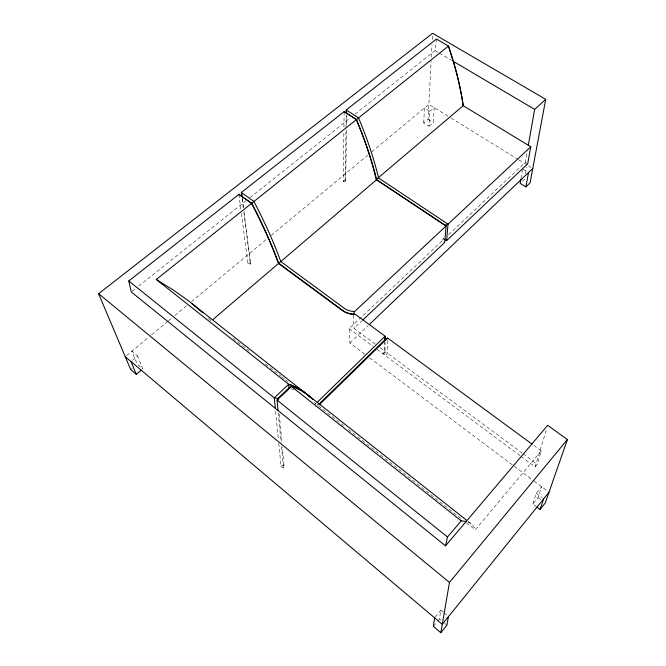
<?xml version="1.0" encoding="UTF-8"?>
<svg xmlns="http://www.w3.org/2000/svg" width="666" height="666" viewBox="0 0 666 666"><rect width="100%" height="100%" fill="white"/><g stroke="black" fill="none" stroke-linecap="round" stroke-linejoin="round"><path stroke-width="0.5" stroke-dasharray="3.33 2.5" d="M384.615 340.975L384.59 352.572L382.767 353.638L385.04 351.39L385.065 342.357M387.604 340.343L387.512 353.23L385.239 355.478L383.932 353.23M346.553 130.17L345.654 181.901L343.165 181.51L343.864 131.177M343.922 127.073L344.139 111.647M315.717 406.418L315.759 403.713A499.691 157.159 -43.1 0 0 314.169 401.606M345.654 181.901L345.088 179.903L345.92 129.537M345.937 128.505L346.162 115.135M346.645 124.992L346.828 114.644M423.718 122.927L424.433 108.05L429.786 111.372L428.987 126.224L423.718 122.927L428.072 119.264L431.135 61.114M431.36 56.993L432.009 44.63M432.284 39.477L432.609 33.3M428.987 126.224L433.325 122.544L434.207 107.667L429.786 111.372M354.961 114.236L435.114 50.574L436.363 39.993M437.612 621.12L439.435 618.88L440.834 610.198L443.131 612.121M520.995 178.521L522.502 169.872M448.634 234.732L525.299 162.371L527.247 151.307M525.391 173.526L526.598 166.783M278.763 443.365L280.994 466.033L283.483 468.106L284.007 465.251L282.301 446.878M520.92 456.343L535.073 466.866L546.503 429.204M535.073 466.866L537.237 464.269L541.316 450.957L533.799 445.429M532.842 503.979L536.297 493.273L541.608 486.771L538.045 497.577L532.842 503.979L536.047 506.41M364.851 354.237L349.916 343.032L349.142 328.646L444.122 238.986L443.24 238.545L442.232 240.776L444.705 242.441M433.35 626.365L437.004 621.869M435.231 617.066L440.834 610.198M466.358 522.76L475.308 529.828L541.316 450.957M522.252 181.319L524.358 179.304L525.99 180.32M349.916 343.032L367.923 325.84M375.233 344.114L353.979 328.355L362.229 320.546M130.711 369.622L132.151 368.415M132.417 360.289L137.579 355.977L131.893 351.207L137.188 364.169L142.765 368.872L137.579 355.977M241.408 213.47L247.943 263.611L250.141 261.78L243.773 211.572M343.165 181.51L345.088 179.903M126.731 355.494L148.601 337.312M151.79 334.665L167.699 321.437M168.498 320.779L171.678 318.132M174.867 315.484L186.805 305.569M191.575 301.598L267.282 238.669M271.27 235.356L367.798 155.128M371.786 151.806L428.854 104.371L450.108 117.474M132.068 291.275L135.323 288.686M138.578 286.105L245.979 200.799M250.025 197.586L350.108 118.098M280.994 466.033L284.007 465.251M247.943 263.611L250.607 264.036L243.881 210.847M435.114 50.574L438.578 52.622M439.443 53.13L451.573 60.298M525.299 162.371L527.697 163.844M450.99 118.024L518.115 159.415M518.997 159.957L526.948 164.86M528.613 165.884L531.11 167.424M522.668 168.906L526.839 171.495M428.072 119.264L433.325 122.544M443.24 238.545L443.956 239.027M380.136 347.752L385.04 351.39L384.59 352.572L387.512 353.23L522.269 453.163M523.101 453.779L537.237 464.269M349.142 328.646L372.927 346.32M377.023 349.367L520.088 455.727M369.83 357.967L513.394 465.617M514.219 466.242L533.308 480.552M534.14 481.177L548.16 491.683M536.297 493.273L542.049 497.61M538.045 497.577L541.242 499.991M468.156 521.478L471.42 524.05M233.067 338.345L249.275 351.165M265.493 363.986L280.894 376.157M281.71 376.798L284.948 379.362M285.764 380.003L288.195 381.926M314.136 402.439L315.759 403.713M318.34 405.752L345.179 426.973M348.435 429.545L462.296 519.547M443.897 612.762L447.718 615.967M439.435 618.88L440.925 620.129M444.655 623.276L446.894 625.158M208.5 318.298L211.172 321.045M250.141 261.78L250.607 264.036M238.919 194.38L240.876 209.374M242.332 198.576L243.756 209.823M242.108 198.418L243.256 207.476M275.624 411.421L278.363 439.244M278.246 412.595L281.06 442.407M281.452 446.52L283.483 468.106M279.27 414.202L281.926 442.79M353.38 315.259L353.979 328.355M467.773 521.928A555.569 80.911 -49.6 0 1 475.308 529.828M316.766 403.654A500.507 156.085 -43.2 0 1 317.824 405.045M291.242 388.711A495.521 155.153 -43.2 0 1 294.047 389.868"/><path stroke-width="1" d="M385.073 340.426L385.081 336.18L355.386 314.36L352.089 314.094A18.956 15.576 -2.5 0 1 342.033 310.323L278.53 263.495A306.785 92.124 51.7 0 0 251.507 203.421L238.919 194.38L128.788 280.977L131.252 291.924L445.521 545.854L547.693 425.299L567.399 439.535L545.238 503.013L540.051 509.457L536.846 507.017M346.195 113.07L346.245 109.982L436.48 39.036L448.476 46.054L453.454 61.722A263.828 128.155 56 0 1 463.211 105.703L530.769 146.77L527.697 163.844L446.595 240.651L444.838 239.569M318.664 404.42L384.615 340.01L385.081 336.18L317.232 402.281M434.607 617.832L433.35 626.365L440.817 632.7L446.894 625.158L448.484 616.608M440.817 632.7L449.475 582.417L567.399 439.535M520.82 179.487L520.154 183.325L525.882 186.921L530.078 182.867L545.72 99.342L432.609 33.3L98.601 293.714L130.711 369.622L136.297 374.367L141.334 370.096M528.313 145.28L534.648 109.391L545.72 99.342M525.882 186.921L528.513 172.527M445.521 545.854L447.494 537.021L461.255 520.845L466.325 521.47M540.051 509.457L543.689 498.851M238.919 194.38L251.823 203.338L253.962 207.476A304.179 91.625 51.7 0 1 276.282 257.168L278.463 263.028L343.156 310.706A17.391 14.311 -2.5 0 0 352.381 314.169L353.33 314.252L354.62 311.53L446.095 225.965L376.24 179.52L374.767 173.576A285.156 113.445 53.9 0 0 370.771 159.374M548.975 492.299L442.266 624.3L125.25 356.726M319.813 404.312L387.62 338.037L532.126 444.205M369.422 324.409L532.775 168.456M362.978 319.838L444.705 242.441L446.095 225.965L376.24 179.52L463.211 105.703A270.829 130.836 56.1 0 0 453.421 61.713L448.476 46.054L358.549 117.899L356.41 119.772L358.092 123.859A285.156 113.445 53.9 0 1 363.794 138.603M313.27 399.7A500.507 156.085 -43.2 0 0 291.467 386.48L288.986 387.912L277.805 398.476L277.073 400.108L278.055 410.539M241.858 196.428L241.358 192.466L344.139 111.647L356.452 119.58L156.285 279.495L288.703 384.282A521.461 162.637 -42.9 0 1 309.973 397.044A499.691 157.159 -43.1 0 0 288.703 384.282L274.292 397.868L275.324 408.333M530.769 146.77L448.035 224.159L445.096 225.366M212.737 319.705L376.615 179.695A287.57 114.177 53.9 0 0 356.452 119.58L344.139 111.647M384.615 340.01L387.62 338.037M353.33 314.252L355.386 314.36M354.62 311.53L352.572 311.355A15.709 12.912 -2.5 0 1 344.23 308.233L280.794 261.563A306.343 92.674 51.8 0 0 253.937 201.473L241.358 192.466L242.049 196.32M453.305 61.322L534.648 109.391M156.285 279.495L173.093 289.91L187.812 300.341L306.601 394.056M444.946 239.544L446.595 240.651L448.035 224.159L378.588 178.005A287.179 114.585 53.9 0 0 358.549 117.899L346.245 109.982L346.844 113.611M309.299 396.095L466.533 520.188M461.255 520.845L291.467 386.48L277.073 400.108L447.494 537.021M128.788 280.977L274.292 397.868L277.805 398.476L277.98 400.366M192.266 303.804L202.755 312.795M98.601 293.714L449.475 582.417M130.944 361.53L136.297 374.367M288.703 384.282L288.986 387.912M364.102 139.452A285.156 113.445 53.9 0 1 370.471 158.408"/></g></svg>
